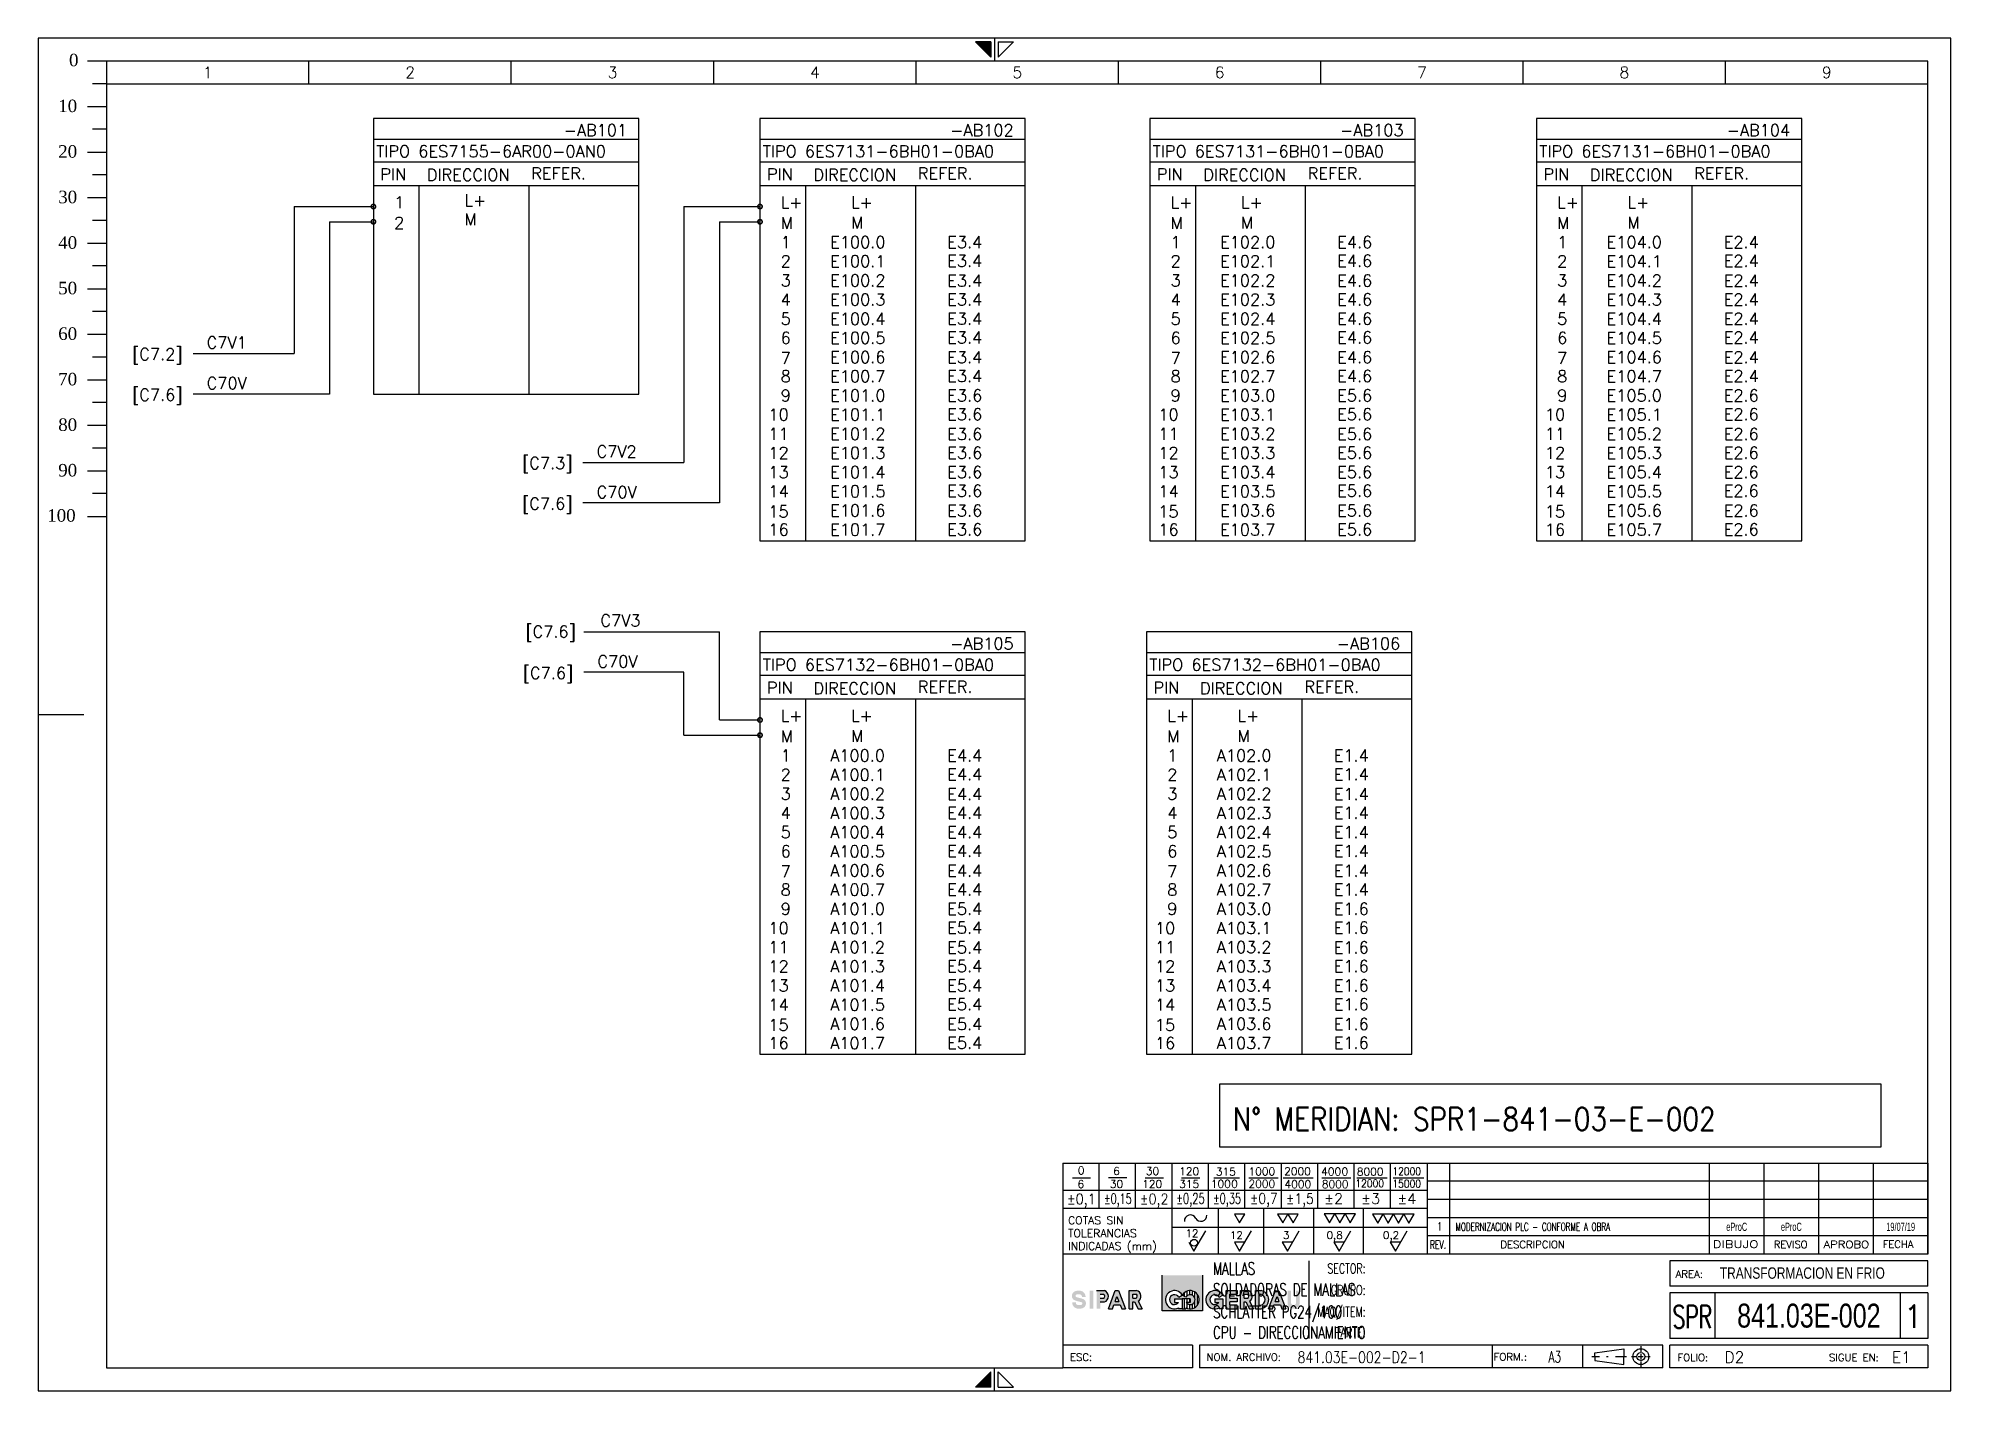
# Model space of a CAD drawing. Header units: millimetres. Extents: x 0 to 420, y 0 to 297.
import ezdxf
from ezdxf.enums import TextEntityAlignment as Align

# ---------------------------------------------------------------- set-up
doc = ezdxf.new("R2010")
doc.units = ezdxf.units.MM
for name, color, linetype in [('COMPONENTES', 4, 'Continuous'), ('LINE-CONEX', 3, 'Continuous'), ('MARGENES', 6, 'Continuous'), ('REC', 6, 'Continuous'), ('TEX', 150, 'Continuous'), ('TEXTO', 7, 'Continuous'), ('Textos', 150, 'Continuous'), ('TITULO', 6, 'Continuous')]:
    doc.layers.add(name, color=color, linetype=linetype)
doc.styles.add('ARIAL', font='arial.ttf', dxfattribs={"height": 2})
doc.styles.add('DUTCH801', font='dutcheb.ttf', dxfattribs={"width": 1.75, "height": 2.75})
doc.styles.add('LCOTAS', font='ROMANS')
doc.styles.add('LETRA2', font='swissk.ttf', dxfattribs={"height": 2})
doc.styles.add('LETRA25', font='romans', dxfattribs={"height": 2.5})
doc.styles.add('LETRA4', font='ROMANS', dxfattribs={"height": 4})
doc.styles.add('LETRA5', font='ROMANS', dxfattribs={"height": 5})
doc.styles.add('ROMANS', font='romans.shx', dxfattribs={"width": 0.85})
doc.styles.get("Standard").update_dxf_attribs({"font": 'arial.ttf'})

# ---------------------------------------------------------------- blocks, each defined once
blk = doc.blocks.new('A3')
at = {"layer": 'TEX'}
h = blk.add_hatch(color=256, dxfattribs=at)
h.paths.add_polyline_path([(255.67, 25.35), (246.84, 25.35), (246.84, 17.57), (255.67, 17.57)])
h.paths.add_polyline_path([(252.04, 18.24), (252.04, 18.01), (251.24, 18.01), (250.44, 18.01), (250.44, 18.24, -2.348205), (251.24, 21, -2.348205)], flags=16)
h.paths.add_polyline_path([(252.08, 19.4), (252.97, 19.4), (252.97, 20.2), (251.24, 20.2), (249.52, 20.2), (249.52, 19.4), (250.41, 19.4, -3.501885), (250.45, 20.54), (251.24, 21), (252.04, 20.54, -3.501885)], flags=0)
h = blk.add_hatch(color=256, dxfattribs=at)
h.paths.add_polyline_path([(228.13, 21.15), (228.25, 21.17), (228.36, 21.18), (228.49, 21.19), (228.63, 21.18), (228.75, 21.17), (228.86, 21.14), (228.97, 21.08), (229.08, 21), (229.15, 20.89), (229.18, 20.81), (229.2, 20.7), (229.21, 20.6), (230.01, 20.6), (230, 20.66), (230, 20.7), (229.99, 20.75), (229.99, 20.8), (229.98, 20.84), (229.98, 20.88), (229.97, 20.92), (229.96, 20.96), (229.95, 21), (229.94, 21.04), (229.93, 21.08), (229.91, 21.12), (229.9, 21.17), (229.88, 21.21), (229.86, 21.25), (229.83, 21.29), (229.81, 21.34), (229.78, 21.38), (229.75, 21.43), (229.71, 21.47), (229.68, 21.51), (229.64, 21.55), (229.6, 21.59), (229.56, 21.63), (229.52, 21.66), (229.47, 21.7), (229.43, 21.73), (229.38, 21.76), (229.34, 21.79), (229.29, 21.81), (229.25, 21.83), (229.21, 21.85), (229.16, 21.87), (229.12, 21.89), (229.08, 21.9), (229.03, 21.92), (228.99, 21.93), (228.95, 21.94), (228.91, 21.95), (228.87, 21.95), (228.83, 21.96), (228.78, 21.97), (228.74, 21.97), (228.7, 21.97), (228.66, 21.98), (228.62, 21.98), (228.58, 21.98), (228.54, 21.98), (228.5, 21.98), (228.46, 21.98), (228.42, 21.98), (228.38, 21.98), (228.34, 21.98), (228.3, 21.98), (228.25, 21.97), (228.21, 21.97), (228.16, 21.97), (228.11, 21.96), (228.06, 21.95), (228.01, 21.94), (227.95, 21.93), (227.9, 21.92), (227.84, 21.9), (227.78, 21.88), (227.72, 21.86), (227.66, 21.83), (227.6, 21.8), (227.54, 21.77), (227.48, 21.73), (227.42, 21.69), (227.37, 21.65), (227.32, 21.6), (227.27, 21.55), (227.23, 21.5), (227.19, 21.44), (227.15, 21.38), (227.12, 21.31), (227.1, 21.25), (227.07, 21.18), (227.05, 21.12), (227.03, 21.05), (227.02, 20.98), (227.01, 20.92), (227, 20.85), (227, 20.79), (227, 20.72), (227, 20.66), (227.01, 20.6), (227.02, 20.54), (227.04, 20.49), (227.05, 20.44), (227.08, 20.39), (227.1, 20.34), (227.13, 20.29), (227.16, 20.24), (227.19, 20.2), (227.23, 20.16), (227.26, 20.11), (227.3, 20.07), (227.34, 20.04), (227.38, 20), (227.39, 19.99), (227.54, 19.91), (227.8, 19.79), (228.09, 19.7), (228.41, 19.62), (228.72, 19.54), (228.99, 19.49), (229.14, 19.43), (229.29, 19.29), (229.28, 19.1), (229.2, 18.94), (229.03, 18.86), (228.78, 18.82), (228.55, 18.81), (228.34, 18.82), (228.19, 18.86), (228.04, 18.96), (227.92, 19.1), (227.89, 19.21), (227.87, 19.4), (227.07, 19.4), (227.07, 19.34), (227.08, 19.3), (227.08, 19.25), (227.09, 19.2), (227.09, 19.16), (227.1, 19.12), (227.11, 19.08), (227.12, 19.04), (227.13, 19), (227.14, 18.96), (227.15, 18.92), (227.16, 18.88), (227.18, 18.83), (227.2, 18.79), (227.22, 18.75), (227.24, 18.71), (227.27, 18.66), (227.3, 18.62), (227.33, 18.57), (227.36, 18.53), (227.4, 18.49), (227.44, 18.45), (227.48, 18.41), (227.52, 18.37), (227.56, 18.34), (227.6, 18.3), (227.65, 18.27), (227.69, 18.24), (227.74, 18.21), (227.78, 18.19), (227.83, 18.17), (227.87, 18.15), (227.91, 18.13), (227.96, 18.11), (228, 18.1), (228.04, 18.08), (228.08, 18.07), (228.13, 18.06), (228.17, 18.05), (228.21, 18.05), (228.25, 18.04), (228.29, 18.03), (228.33, 18.03), (228.37, 18.03), (228.41, 18.02), (228.45, 18.02), (228.49, 18.02), (228.53, 18.02), (228.57, 18.02), (228.61, 18.02), (228.65, 18.02), (228.7, 18.02), (228.74, 18.02), (228.78, 18.02), (228.82, 18.03), (228.87, 18.03), (228.92, 18.03), (228.97, 18.04), (229.02, 18.05), (229.07, 18.06), (229.12, 18.07), (229.18, 18.08), (229.24, 18.1), (229.29, 18.12), (229.35, 18.14), (229.42, 18.17), (229.48, 18.2), (229.54, 18.23), (229.59, 18.27), (229.65, 18.31), (229.71, 18.35), (229.76, 18.4), (229.8, 18.45), (229.85, 18.5), (229.89, 18.56), (229.92, 18.62), (229.95, 18.69), (229.98, 18.75), (230, 18.82), (230.03, 18.88), (230.04, 18.95), (230.06, 19.02), (230.07, 19.08), (230.07, 19.15), (230.08, 19.21), (230.08, 19.28), (230.07, 19.34), (230.07, 19.4), (230.05, 19.46), (230.04, 19.51), (230.02, 19.56), (230, 19.61), (229.97, 19.66), (229.95, 19.71), (229.92, 19.76), (229.88, 19.8), (229.85, 19.84), (229.81, 19.89), (229.77, 19.93), (229.73, 19.96), (229.69, 20), (229.68, 20.01), (229.64, 20.03), (229.58, 20.06), (229.53, 20.09), (229.48, 20.11), (229.43, 20.14), (229.38, 20.16), (229.34, 20.18), (229.29, 20.19), (229.25, 20.21), (229.21, 20.23), (229.17, 20.24), (229.13, 20.25), (229.09, 20.27), (229.05, 20.28), (229.02, 20.29), (228.98, 20.3), (228.94, 20.31), (228.9, 20.32), (228.86, 20.33), (228.82, 20.34), (228.79, 20.35), (228.69, 20.37), (228.62, 20.39), (228.55, 20.41), (228.51, 20.42), (228.47, 20.43), (228.44, 20.44), (228.4, 20.45), (228.36, 20.46), (228.33, 20.46), (228.29, 20.47), (228.26, 20.48), (228.18, 20.5), (228.09, 20.52), (227.98, 20.56), (227.87, 20.62), (227.79, 20.71), (227.79, 20.83), (227.82, 20.96), (227.89, 21.06), (228, 21.12)])
h.paths.add_polyline_path([(230.87, 18.01), (231.67, 18.01), (231.67, 21.99), (230.87, 21.99)])
h.paths.add_polyline_path([(232.42, 18.01), (233.22, 18.01), (233.22, 19.5), (234.14, 19.5, 0.708852), (234.14, 21.99), (232.42, 21.99)])
h.paths.add_polyline_path([(233.22, 20.3), (233.22, 21.2), (233.97, 21.2, -0.566556), (233.97, 20.3)], flags=16)
h.paths.add_polyline_path([(236.19, 18.83), (237.62, 18.83), (237.94, 18.01), (238.8, 18.01), (237.24, 21.99), (236.52, 21.99), (235.03, 18.01), (235.88, 18.01)])
h.paths.add_polyline_path([(236.49, 19.63), (236.89, 20.7), (237.31, 19.63)], flags=16)
h.paths.add_polyline_path([(240.35, 19.5), (240.71, 19.5), (241.52, 18.01), (242.43, 18.01), (241.52, 19.67, 0.672291), (241.2, 21.99), (239.55, 21.99), (239.55, 18.01), (240.35, 18.01)])
h.paths.add_polyline_path([(240.35, 20.3), (240.35, 21.2), (241.15, 21.2, -0.508421), (241.1, 20.3)], flags=16)
h = blk.add_hatch(dxfattribs=at)
h.set_pattern_fill('ANSI31', color=256, scale=0.179464, angle=45, style=0)
h.set_pattern_definition([(90, (130.9459, 1.37434), (-0.5697977, 1e-16), [])])
h.paths.add_polyline_path([(251.24, 21), (252.04, 20.54, -3.501885), (252.08, 19.4), (252.97, 19.4), (252.97, 20.2), (251.24, 20.2), (251.24, 18.01), (252.04, 18.01), (252.04, 18.24, 2.348205)])
h = blk.add_hatch(color=256, dxfattribs=at)
h.paths.add_polyline_path([(259.33, 18.24), (259.33, 18.01), (260.13, 18.01), (260.13, 20.2), (258.4, 20.2), (258.4, 19.4), (259.29, 19.4, -3.501885), (259.33, 20.54), (260.13, 21, 2.348205)])
h.paths.add_polyline_path([(263.26, 21.99), (260.87, 21.99), (260.87, 18.01), (263.26, 18.01), (263.26, 18.8), (261.66, 18.8), (261.66, 19.56), (263.26, 19.56), (263.26, 20.36), (261.66, 20.36), (261.66, 21.2), (263.26, 21.2)])
h.paths.add_polyline_path([(265.68, 21.99), (264.02, 21.99), (264.02, 18.01), (264.82, 18.01), (264.82, 19.5), (265.18, 19.5), (265.99, 18.01), (266.9, 18.01), (266, 19.67, 0.672291)])
h.paths.add_polyline_path([(264.82, 21.2), (265.63, 21.2, -0.508421), (265.58, 20.3), (264.82, 20.3)], flags=16)
h.paths.add_polyline_path([(268.57, 21.99), (267.33, 21.99), (267.33, 18.01), (268.59, 18.01, 0.825148)])
h.paths.add_polyline_path([(268.12, 21.2), (268.49, 21.2, -0.780464), (268.5, 18.8), (268.12, 18.8)], flags=16)
h.paths.add_polyline_path([(272.41, 21.97), (271.69, 21.99), (270.19, 18.01), (271.04, 18.01), (271.35, 18.83), (272.79, 18.83), (273.11, 18.01), (273.97, 18.01)])
h.paths.add_polyline_path([(272.05, 20.7), (272.47, 19.63), (271.65, 19.63)], flags=16)
h.paths.add_polyline_path([(275.15, 21.99), (274.35, 21.99), (274.35, 19.12, 0.841466), (277, 19.12), (277, 21.99), (276.2, 21.99), (276.2, 19.2, -0.760831), (275.15, 19.2)])
at = {"layer": 'MARGENES', "color": 4}
for p, q in [((420, 297), (0, 297)), ((0, 297), (0, 0)), ((209.23, 296.25), (205.83, 296.25)), ((209.23, 292.85), (205.83, 296.25)), ((209.23, 296.25), (209.23, 292.85)), ((210, 297), (210, 292)), ((210.77, 292.85), (214.17, 296.25)), ((210.77, 296.25), (214.17, 296.25)), ((210.77, 296.25), (210.77, 292.85)), ((420, 0), (420, 297)), ((0, 148.5), (10.02, 148.5)), ((210, 0), (210, 5)), ((0, 0), (420, 0)), ((209.23, 4.15), (205.83, 0.75)), ((209.23, 0.75), (205.83, 0.75)), ((209.23, 0.75), (209.23, 4.15)), ((210.77, 4.15), (214.17, 0.75)), ((210.77, 0.75), (210.77, 4.15)), ((210.77, 0.75), (214.17, 0.75))]:
    blk.add_line(p, q, dxfattribs=at)
at = {"layer": 'MARGENES'}
for p, q in [((415, 292), (15, 292)), ((15, 292), (15, 5)), ((415, 30), (415, 292)), ((415, 50), (415, 30)), ((415, 23), (415, 28.5)), ((415, 21.5), (415, 11.5)), ((415, 10), (415, 5)), ((15, 5), (225, 5)), ((253.5, 5), (225, 5)), ((356.78, 5), (255, 5)), ((415, 5), (358.28, 5))]:
    blk.add_line(p, q, dxfattribs=at)
at = {"layer": 'MARGENES', "color": 1}
for p, q in [((59.44, 287), (59.44, 292)), ((103.89, 287), (103.89, 292)), ((148.33, 287), (148.33, 292)), ((192.78, 287), (192.78, 292)), ((237.22, 287), (237.22, 292)), ((281.67, 287), (281.67, 292)), ((326.11, 287), (326.11, 292)), ((370.56, 287), (370.56, 292)), ((15, 287), (415, 287)), ((227.1, 46.76), (231.1, 46.76)), ((233, 40), (233, 50)), ((235.06, 46.82), (239.06, 46.82)), ((241, 40), (241, 50)), ((243.1, 46.76), (247.1, 46.76)), ((249, 30), (249, 50)), ((251.1, 46.76), (255.1, 46.76)), ((257, 40), (257, 50)), ((258.14, 46.76), (263.81, 46.76)), ((265, 40), (265, 50)), ((265.88, 46.76), (272.28, 46.76)), ((273, 40), (273, 50)), ((273.41, 46.76), (280, 46.76)), ((281, 40), (281, 50)), ((281.87, 46.76), (288.24, 46.76)), ((289, 40), (289, 50)), ((289.57, 46.76), (296.2, 46.76)), ((297, 40), (297, 50)), ((297.52, 46.76), (304.29, 46.76)), ((310, 30), (310, 50)), ((367, 30), (367, 50)), ((379, 30), (379, 50)), ((391, 30), (391, 50)), ((403, 30), (403, 50)), ((305, 44), (225, 44)), ((415, 46), (305, 46)), ((415, 42), (305, 42)), ((259.09, 40), (259.09, 30)), ((269.09, 40), (269.09, 30)), ((280.02, 40), (280.02, 30)), ((290.95, 40), (290.95, 30)), ((415, 38), (305, 38)), ((305, 35.88), (249, 35.88)), ((253.8, 30.65), (256.41, 35.15)), ((263.8, 30.65), (266.41, 35.15)), ((274.32, 30.65), (276.92, 35.15)), ((285.67, 30.65), (288.27, 35.15)), ((298.06, 30.65), (300.66, 35.15)), ((415, 34), (305, 34)), ((252.67, 32.62), (253.8, 30.65)), ((262.67, 32.62), (263.8, 30.65)), ((264.94, 32.62), (262.67, 32.62)), ((273.19, 32.62), (274.32, 30.65)), ((275.46, 32.62), (273.19, 32.62)), ((284.53, 32.62), (285.67, 30.65)), ((286.81, 32.62), (284.53, 32.62)), ((296.92, 32.62), (298.06, 30.65)), ((299.2, 32.62), (296.92, 32.62)), ((351.94, 9.77), (351.94, 8.55)), ((341.17, 7.49), (342.83, 7.49)), ((344.43, 7.49), (344.79, 7.49)), ((346.34, 7.49), (348.79, 7.49)), ((349.91, 7.49), (350.08, 7.49)), ((349.99, 7.49), (350.86, 7.49)), ((351.35, 7.49), (352.48, 7.49)), ((351.94, 8.39), (351.94, 8.23)), ((351.94, 8.02), (351.94, 6.94)), ((351.94, 6.7), (351.94, 6.45)), ((351.94, 6.26), (351.94, 5.18)), ((353.02, 7.49), (353.16, 7.49)), ((353.42, 7.49), (353.96, 7.49))]:
    blk.add_line(p, q, dxfattribs=at)
at = {"layer": 'MARGENES', "color": 7}
for p, q in [((225, 50), (415, 50)), ((305, 50), (305, 30)), ((305, 40), (225, 40)), ((415, 30), (225, 30)), ((279, 28.5), (279, 11.5)), ((415, 28.5), (358.28, 28.5)), ((358.28, 28.5), (358.28, 23)), ((415, 23), (358.28, 23)), ((415, 21.5), (358.28, 21.5)), ((358.28, 21.5), (358.28, 11.5)), ((368.28, 11.5), (368.28, 21.5)), ((409, 11.5), (409, 21.5)), ((253.5, 10), (225, 10)), ((253.5, 10), (253.5, 5)), ((356.78, 10), (255, 10)), ((255, 10), (255, 5)), ((319.3, 10), (319.3, 5)), ((339.1, 10), (339.1, 5)), ((356.78, 5), (356.78, 10)), ((415, 11.5), (358.28, 11.5)), ((415, 10), (358.28, 10)), ((358.28, 5), (358.28, 10))]:
    blk.add_line(p, q, dxfattribs=at)
at = {"layer": 'MARGENES', "color": 1}
for points in [[(262.67, 38.81), (263.8, 36.84), (264.94, 38.81)], [(272.17, 38.81), (273.3, 36.84), (274.44, 38.81)], [(274.44, 38.81), (275.58, 36.84), (276.72, 38.81)], [(282.43, 38.82), (283.57, 36.85), (284.71, 38.82)], [(284.71, 38.82), (285.84, 36.85), (286.98, 38.82)], [(286.98, 38.82), (288.12, 36.85), (289.26, 38.82)], [(293.04, 38.76), (294.18, 36.79), (295.32, 38.76)], [(295.32, 38.76), (296.45, 36.79), (297.59, 38.76)], [(297.59, 38.76), (298.73, 36.79), (299.87, 38.76)], [(299.87, 38.76), (301, 36.79), (302.14, 38.76)]]:
    blk.add_lwpolyline(points, close=True, dxfattribs=at)
blk.add_circle((253.82, 32.5), 0.742, dxfattribs=at)
for centre, start, end in [((253.01, 37.3), 25.3098, 184.5991), ((255.32, 38.52), 210.3269, 2.285)]:
    blk.add_arc(centre, 1.31, start, end, dxfattribs=at)
at = {"layer": 'MARGENES', "color": 4}
for points in [[(209.23, 296.25), (209.23, 292.85), (205.83, 296.25)], [(209.23, 0.75), (209.23, 4.15), (205.83, 0.75)]]:
    blk.add_solid(points, dxfattribs=at)
at = {"layer": 'REC', "color": 1}
for p, q in [((15, 292), (10.8, 292)), ((15, 287), (11.9, 287)), ((10.8, 282), (15, 282)), ((15, 277), (11.9, 277)), ((10.8, 272), (15, 272)), ((15, 267), (11.9, 267)), ((10.8, 262), (15, 262)), ((15, 257), (11.9, 257)), ((10.8, 252), (15, 252)), ((15, 247), (11.9, 247)), ((10.8, 242), (15, 242)), ((15, 237), (11.9, 237)), ((10.8, 232), (15, 232)), ((15, 227), (11.9, 227)), ((10.8, 222), (15, 222)), ((15, 217), (11.9, 217)), ((10.8, 212), (15, 212)), ((15, 207), (11.9, 207)), ((10.8, 202), (15, 202)), ((15, 197), (11.9, 197)), ((10.8, 192), (15, 192))]:
    blk.add_line(p, q, dxfattribs=at)
at = {"layer": 'REC'}
blk.add_line((225, 50), (225, 5), dxfattribs=at)
at = {"layer": 'TEX'}
for p, q in [((246.84, 17.57), (246.84, 25.35)), ((255.67, 25.35), (255.67, 17.57)), ((232.42, 21.99), (234.14, 21.99)), ((233.22, 21.2), (233.97, 21.2)), ((235.03, 18.01), (236.52, 21.99)), ((236.52, 21.99), (237.24, 21.99)), ((237.24, 21.99), (238.8, 18.01)), ((239.55, 18.01), (239.55, 21.99)), ((239.55, 21.99), (241.2, 21.99)), ((240.35, 20.3), (240.35, 21.2)), ((240.35, 21.2), (241.15, 21.2)), ((260.87, 18.01), (260.87, 21.99)), ((260.87, 21.99), (263.26, 21.99)), ((261.66, 20.36), (261.66, 21.2)), ((261.66, 21.2), (263.26, 21.2)), ((263.26, 21.99), (263.26, 21.2)), ((264.02, 18.01), (264.02, 21.99)), ((264.02, 21.99), (265.68, 21.99)), ((264.82, 20.3), (264.82, 21.2)), ((264.82, 21.2), (265.63, 21.2)), ((267.33, 18.01), (267.33, 21.99)), ((267.33, 21.99), (268.57, 21.99)), ((268.12, 18.8), (268.12, 21.2)), ((268.12, 21.2), (268.49, 21.2)), ((270.19, 18.01), (271.69, 21.99)), ((271.69, 21.99), (272.41, 21.97)), ((272.41, 21.97), (273.97, 18.01)), ((233.22, 20.3), (233.97, 20.3)), ((233.22, 19.5), (234.14, 19.5)), ((235.03, 18.01), (235.88, 18.01)), ((235.88, 18.01), (236.19, 18.83)), ((236.19, 18.83), (237.62, 18.83)), ((236.49, 19.63), (236.89, 20.7)), ((236.49, 19.63), (237.31, 19.63)), ((236.89, 20.7), (237.31, 19.63)), ((237.62, 18.83), (237.94, 18.01)), ((237.94, 18.01), (238.8, 18.01)), ((239.55, 18.01), (240.35, 18.01)), ((240.35, 20.3), (241.1, 20.3)), ((240.35, 18.01), (240.35, 19.5)), ((240.35, 19.5), (240.71, 19.5)), ((240.71, 19.5), (241.52, 18.01)), ((241.52, 19.67), (242.43, 18.01)), ((241.52, 18.01), (242.43, 18.01)), ((255.67, 17.57), (246.84, 17.57)), ((249.52, 20.2), (249.52, 19.4)), ((249.52, 20.2), (251.24, 20.2)), ((249.52, 19.4), (250.41, 19.4)), ((250.44, 18.24), (250.44, 18.01)), ((251.24, 18.01), (250.44, 18.01)), ((250.45, 20.54), (251.24, 21)), ((252.04, 20.54), (251.24, 21)), ((252.97, 20.2), (251.24, 20.2)), ((251.24, 20.2), (251.24, 18.01)), ((251.24, 20.2), (251.24, 18.01)), ((251.24, 18.01), (252.04, 18.01)), ((252.04, 18.24), (252.04, 18.01)), ((252.97, 19.4), (252.08, 19.4)), ((252.97, 20.2), (252.97, 19.4)), ((258.4, 20.2), (260.13, 20.2)), ((258.4, 20.2), (258.4, 19.4)), ((258.4, 19.4), (259.29, 19.4)), ((259.33, 20.54), (260.13, 21)), ((259.33, 18.24), (259.33, 18.01)), ((260.13, 18.01), (259.33, 18.01)), ((260.13, 20.2), (260.13, 18.01)), ((260.87, 18.01), (263.26, 18.01)), ((261.66, 20.36), (263.26, 20.36)), ((261.66, 18.8), (261.66, 19.56)), ((263.26, 19.56), (261.66, 19.56)), ((263.26, 18.8), (261.66, 18.8)), ((263.26, 20.36), (263.26, 19.56)), ((263.26, 18.01), (263.26, 18.8)), ((264.02, 18.01), (264.82, 18.01)), ((264.82, 20.3), (265.58, 20.3)), ((264.82, 18.01), (264.82, 19.5)), ((264.82, 19.5), (265.18, 19.5)), ((265.18, 19.5), (265.99, 18.01)), ((265.99, 18.01), (266.9, 18.01)), ((266, 19.67), (266.9, 18.01)), ((267.33, 18.01), (268.59, 18.01)), ((268.12, 18.8), (268.5, 18.8)), ((270.19, 18.01), (271.04, 18.01)), ((271.04, 18.01), (271.35, 18.83)), ((271.35, 18.83), (272.79, 18.83)), ((271.65, 19.63), (272.05, 20.7)), ((271.65, 19.63), (272.47, 19.63)), ((272.05, 20.7), (272.47, 19.63)), ((272.79, 18.83), (273.11, 18.01)), ((273.11, 18.01), (273.97, 18.01))]:
    blk.add_line(p, q, dxfattribs=at)
for centre, radius, start, end in [((233.7, 20.75), 0.524, 300.9321, 59.0679), ((233.7, 20.75), 1.32, 289.338, 70.662), ((240.8, 20.77), 0.558, 302.7945, 50.5935), ((240.89, 20.77), 1.27, 300.0461, 75.6964), ((249.52, 20), 1.99, 30, 297.7317), ((249.52, 20), 1.08, 30, 326.251), ((252.97, 20), 1.99, 242.2683, 150), ((252.97, 20), 1.08, 213.749, 150), ((258.4, 20), 1.99, 30, 297.7317), ((258.4, 20), 1.08, 30, 326.251), ((265.27, 20.77), 0.558, 302.7945, 50.5935), ((265.36, 20.77), 1.27, 300.0461, 75.6964), ((268.2, 20), 1.23, 284.4183, 76.3013), ((268.2, 20), 2.03, 281.2242, 79.3349)]:
    blk.add_arc(centre, radius, start, end, dxfattribs=at)
at = {"layer": 'Textos'}
for p, q in [((341.85, 8.34), (348.22, 9.24)), ((348.22, 9.24), (348.22, 7.49)), ((341.85, 7.49), (341.85, 8.34)), ((341.85, 7.49), (341.85, 6.63)), ((341.85, 6.63), (348.22, 5.73)), ((348.22, 5.73), (348.22, 7.49))]:
    blk.add_line(p, q, dxfattribs=at)
for radius in [1.75, 0.877]:
    blk.add_circle((351.94, 7.49), radius, dxfattribs=at)
at = {"layer": 'MARGENES', "color": 1, "style": 'LCOTAS'}
for s, height, p in [('0', 1.71, (228.3, 47.52)), ('6', 1.71, (228.26, 44.52)), ('30', 1.71, (235.33, 44.55)), ('6', 1.71, (236.08, 47.38)), ('120', 1.71, (242.42, 44.55)), ('30', 1.71, (243.21, 47.37)), ('315', 1.71, (250.53, 44.55)), ('120', 1.71, (250.53, 47.32)), ('1000', 1.71, (257.54, 44.57)), ('315', 1.71, (258.57, 47.26)), ('2000', 1.71, (265.77, 44.58)), ('1000', 1.71, (265.8, 47.3)), ('2000', 1.71, (273.58, 47.32)), ('4000', 1.71, (273.66, 44.5)), ('4000', 1.71, (281.77, 47.28)), ('8000', 1.71, (281.9, 44.51)), ('8000', 1.71, (289.58, 47.26)), ('%%P2', 2.3, (282.4, 41.04)), ('%%P3', 2.3, (290.53, 41.04)), ('%%P4', 2.3, (298.48, 41.04)), ('COTAS SIN', 1.743, (226.15, 36.55)), ('TOLERANCIAS', 1.743, (226.15, 33.72)), ('12', 1.656, (251.94, 33.74)), ('12', 1.656, (261.7, 33.33)), ('3', 1.66, (273.35, 33.33)), ('0,8', 1.656, (282.92, 33.33)), ('0,2', 1.656, (295.31, 33.33)), ('INDICADAS (mm)', 1.743, (226.15, 30.9))]:
    blk.add_text(s, height=height, dxfattribs=at).set_placement(p)
for s, height, width, p, p2 in [('12000', 1.71, 0.797835, (289.25, 44.67), (295.55, 44.67)), ('12000', 1.71, 0.790089, (297.4, 47.32), (303.64, 47.32)), ('15000', 1.71, 0.790089, (297.4, 44.63), (303.64, 44.63)), ('%%P0,1', 2.3, 0.865454, (225.88, 40.96), (232.23, 40.96)), ('%%P0,15', 2.3, 0.598358, (234.03, 41.03), (240.12, 41.03)), ('%%P0,2', 2.3, 0.787915, (241.91, 40.96), (248.21, 40.96)), ('%%P0,25', 2.3, 0.617458, (249.89, 41.06), (256.18, 41.06)), ('%%P0,35', 2.3, 0.603736, (257.99, 41.06), (264.14, 41.06)), ('%%P0,7', 2.3, 0.760403, (266.1, 41.06), (272.18, 41.06)), ('%%P1,5', 2.3, 0.762292, (274.03, 41.03), (280.12, 41.03))]:
    blk.add_text(s, height=height, dxfattribs=dict(at, width=width)).set_placement(p, p2, align=Align.FIT)
at = {"layer": 'REC', "color": 1, "style": 'DUTCH801'}
for s, p in [('0', (6.76, 290.84)), ('10', (4.39, 280.77)), ('20', (4.39, 270.77)), ('30', (4.39, 260.77)), ('40', (4.39, 250.77)), ('50', (4.39, 240.77)), ('60', (4.39, 230.77)), ('70', (4.39, 220.77)), ('80', (4.39, 210.77)), ('90', (4.39, 200.77)), ('100', (1.98, 190.84))]:
    blk.add_text(s, height=2.75, dxfattribs=at).set_placement(p)
at = {"layer": 'TEX', "style": 'LCOTAS'}
for s, p in [('1', (37.22, 289.5)), ('2', (81.67, 289.5)), ('3', (126.11, 289.5)), ('4', (170.56, 289.5)), ('5', (215, 289.5)), ('6', (259.44, 289.5)), ('7', (303.89, 289.5)), ('8', (348.33, 289.5)), ('9', (392.78, 289.5))]:
    blk.add_text(s, height=2.5, dxfattribs=at).set_placement(p, align=Align.MIDDLE_CENTER)
at = {"layer": 'TEX', "width": 0.6456}
for tag, p in [('DIBUJO', (373, 48)), ('REVISO', (385, 48)), ('APROBO', (397, 48)), ('FECHA', (409, 48)), ('DIBUJO', (373, 44)), ('REVISO', (385, 44)), ('APROBO', (397, 44)), ('FECHA', (409, 44)), ('DIBUJO', (373, 40)), ('REVISO', (385, 40)), ('APROBO', (397, 40)), ('FECHA', (409, 40)), ('DIBUJO', (373, 36)), ('REVISO', (385, 36)), ('APROBO', (397, 36)), ('FECHA', (409, 36))]:
    blk.add_attdef(tag, text='', height=1.8, dxfattribs=at).set_placement(p, align=Align.MIDDLE_CENTER)
at = {"layer": 'Textos', "style": 'LCOTAS'}
for s, height, width, p, p2 in [('REV.', 1.8, 0.645643, (305.64, 31.2), (309.18, 31.2)), ('DIBUJO', 1.6, 1.231263, (367.73, 31.37), (377.77, 31.37)), ('APROBO', 1.6, 1.075207, (392.08, 31.33), (402.07, 31.33))]:
    blk.add_text(s, height=height, dxfattribs=dict(at, width=width)).set_placement(p, p2, align=Align.FIT)
for s, height, p in [('DESCRIPCION', 1.62, (321.1, 31.3)), ('REVISO', 1.6, (381.15, 31.32)), ('FECHA', 1.6, (405.07, 31.37)), ('AREA:', 1.627, (359.58, 24.81)), ('ESC:', 1.627, (226.58, 6.56)), ('NOM. ARCHIVO:', 1.6271, (256.58, 6.56)), ('FORM.:', 1.627, (319.62, 6.62)), ('FOLIO:', 1.627, (359.97, 6.47)), ('SIGUE EN:', 1.627, (393.27, 6.47))]:
    blk.add_text(s, height=height, dxfattribs=at).set_placement(p)
at = {"layer": 'Textos', "style": 'LCOTAS', "width": 0.7}
for s, p in [('SECTOR:', (291.49, 25.76)), ('GRUPO:', (291.49, 21.03)), ('MAQ/ITEM:', (291.49, 16.26)), ('PARTE:', (291.49, 11.74))]:
    blk.add_text(s, height=2.169, dxfattribs=at).set_placement(p, align=Align.RIGHT)
at = {"layer": 'Textos', "style": 'LCOTAS', "width": 0.645643}
for p in [(307.74, 48.1), (307.74, 44.1), (307.74, 40.1), (307.74, 36.1)]:
    blk.add_attdef('REV', text='', height=1.8, dxfattribs=at).set_placement(p, align=Align.MIDDLE)
at = {"layer": 'Textos'}
for tag, p, height, style, width in [('TEXTO_DE_REVISION', (311.23, 47.1), 1.8, 'LCOTAS', 0.645643), ('TEXTO_DE_REVISION', (311.23, 43.1), 1.8, 'LCOTAS', 0.645643), ('TEXTO_DE_REVISION', (311.23, 39.1), 1.8, 'LCOTAS', 0.645643), ('TEXTO_DE_REVISION', (311.23, 35.1), 1.8, 'LCOTAS', 0.645643), ('ARCHIVO', (276.56, 6.1), 2.5, 'LETRA25', 0.8)]:
    blk.add_attdef(tag, p, '', height=height, dxfattribs=dict(at, style=style, width=width))
for tag, style, width, p in [('AREA', 'ARIAL', 0.75, (387.41, 25.84)), ('A', 'LETRA25', 0.7, (333.06, 7.45))]:
    blk.add_attdef(tag, text='', height=2.5, dxfattribs=dict(at, style=style, width=width)).set_placement(p, align=Align.MIDDLE_CENTER)
at = {"layer": 'Textos', "style": 'LETRA25'}
for tag, p in [('ESC', (232.65, 6.1)), ('FOLIO', (370.29, 6.1)), ('SIGUE EN', (407.08, 6.1))]:
    blk.add_attdef(tag, p, '', height=2.5, dxfattribs=at)
at = {"layer": 'TITULO', "color": 150, "style": 'LETRA4', "width": 0.7}
for tag, p in [('SECTOR', (292.49, 25.49)), ('GRUPO', (292.49, 20.87)), ('MAQ/ITEM', (292.49, 15.96)), ('PARTE', (292.49, 11.44))]:
    blk.add_attdef(tag, p, '', height=2.5, dxfattribs=at)
at = {"layer": 'TITULO', "style": 'LETRA5', "width": 0.65}
blk.add_attdef('COD', text='', height=5, dxfattribs=at).set_placement((363.24, 16.25), align=Align.MIDDLE)
at = {"layer": 'TITULO', "color": 6, "style": 'LETRA2', "width": 0.75}
blk.add_attdef('NUMERO', text='', height=5.25, dxfattribs=at).set_placement((388.84, 16.5), align=Align.MIDDLE_CENTER)
at = {"layer": 'TITULO', "style": 'LETRA5'}
blk.add_attdef('REV', text='', height=5, dxfattribs=at).set_placement((411.77, 16.3), align=Align.MIDDLE)

msp = doc.modelspace()

# ---------------------------------------------------------------- linework, layer by layer
at = {"layer": 'COMPONENTES'}
for p, q in [((73.61, 279.41), (73.61, 218.86)), ((131.87, 279.41), (73.61, 279.41)), ((131.87, 218.86), (131.87, 279.41)), ((216.76, 279.41), (158.5, 279.41)), ((158.5, 279.41), (158.5, 186.67)), ((216.76, 186.67), (216.76, 279.41)), ((302.39, 279.41), (244.13, 279.41)), ((244.13, 279.41), (244.13, 186.67)), ((302.39, 186.67), (302.39, 279.41)), ((387.28, 279.41), (329.02, 279.41)), ((329.02, 279.41), (329.02, 186.67)), ((387.28, 186.67), (387.28, 279.41)), ((73.61, 274.87), (131.87, 274.87)), ((158.5, 274.87), (216.76, 274.87)), ((244.13, 274.87), (302.39, 274.87)), ((329.02, 274.87), (387.28, 274.87)), ((73.61, 269.88), (131.87, 269.88)), ((158.5, 269.88), (216.76, 269.88)), ((244.13, 269.88), (302.39, 269.88)), ((329.02, 269.88), (387.28, 269.88)), ((73.61, 264.67), (131.87, 264.67)), ((83.6, 264.67), (83.6, 218.86)), ((107.73, 264.67), (107.73, 218.86)), ((158.5, 264.67), (216.76, 264.67)), ((168.49, 264.67), (168.49, 186.67)), ((192.62, 264.67), (192.62, 186.67)), ((244.13, 264.67), (302.39, 264.67)), ((254.12, 264.67), (254.12, 186.67)), ((278.26, 264.67), (278.26, 186.67)), ((329.02, 264.67), (387.28, 264.67)), ((339.01, 264.67), (339.01, 186.67)), ((363.15, 264.67), (363.15, 186.67)), ((73.61, 218.86), (131.87, 218.86)), ((158.5, 186.67), (216.76, 186.67)), ((244.13, 186.67), (302.39, 186.67)), ((329.02, 186.67), (387.28, 186.67)), ((216.76, 166.67), (158.5, 166.67)), ((158.5, 166.67), (158.5, 73.93)), ((216.76, 73.93), (216.76, 166.67)), ((301.65, 166.67), (243.39, 166.67)), ((243.39, 166.67), (243.39, 73.93)), ((301.65, 73.93), (301.65, 166.67)), ((158.5, 162.13), (216.76, 162.13)), ((243.39, 162.13), (301.65, 162.13)), ((158.5, 157.14), (216.76, 157.14)), ((243.39, 157.14), (301.65, 157.14)), ((158.5, 151.93), (216.76, 151.93)), ((168.49, 151.93), (168.49, 73.93)), ((192.62, 151.93), (192.62, 73.93)), ((243.39, 151.93), (301.65, 151.93)), ((253.38, 151.93), (253.38, 73.93)), ((277.52, 151.93), (277.52, 73.93)), ((158.5, 73.93), (216.76, 73.93)), ((243.39, 73.93), (301.65, 73.93))]:
    msp.add_line(p, q, dxfattribs=at)
at = {"layer": 'LINE-CONEX'}
for p, q in [((56.18, 260.04), (73.61, 260.04)), ((56.18, 260.04), (56.18, 227.77)), ((63.99, 256.7), (73.61, 256.7)), ((63.99, 256.7), (63.99, 218.86)), ((141.81, 260.04), (141.81, 203.86)), ((141.81, 260.04), (158.5, 260.04)), ((149.62, 256.7), (149.62, 194.95)), ((149.62, 256.7), (158.5, 256.7)), ((33.99, 227.77), (56.18, 227.77)), ((63.99, 218.86), (33.99, 218.86)), ((119.62, 203.86), (141.81, 203.86)), ((149.62, 194.95), (119.62, 194.95)), ((119.8, 166.67), (149.62, 166.67)), ((149.62, 147.3), (149.62, 166.67)), ((141.81, 157.76), (119.8, 157.76)), ((141.81, 143.96), (141.81, 157.76)), ((149.62, 147.3), (158.5, 147.3)), ((158.5, 147.3), (158.5, 143.96)), ((141.81, 143.96), (158.5, 143.96))]:
    msp.add_line(p, q, dxfattribs=at)
at = {"layer": 'LINE-CONEX', "const_width": 0.325}
for points in [[(73.12, 260.04, 1), (74.09, 260.04, 1)], [(158.01, 260.04, 1), (158.99, 260.04, 1)], [(73.12, 256.7, 1), (74.09, 256.7, 1)], [(158.01, 256.7, 1), (158.99, 256.7, 1)], [(158.01, 147.3, 1), (158.99, 147.3, 1)], [(158.01, 143.96, 1), (158.99, 143.96, 1)]]:
    msp.add_lwpolyline(points, format="xyb", close=True, dxfattribs=at)
at = {"layer": 'Textos', "color": 1}
msp.add_lwpolyline([(259.46, 67.4), (404.62, 67.4), (404.62, 53.48), (259.46, 53.48)], close=True, dxfattribs=at)

# ---------------------------------------------------------------- block references
at = {"layer": 'LINE-CONEX'}
ref = msp.add_blockref('A3', (0, 0), dxfattribs=at)
ref.add_attrib('AREA', 'TRANSFORMACION EN FRIO', dxfattribs={"layer": 'Textos', "height": 2.5, "style": 'ARIAL', "width": 0.75}).set_placement((387.41, 25.84), align=Align.MIDDLE_CENTER)
ref.add_attrib('COD', 'SPR', dxfattribs={"layer": 'TITULO', "height": 5, "style": 'LETRA5', "width": 0.65}).set_placement((363.24, 16.25), align=Align.MIDDLE)
ref.add_attrib('NUMERO', '841.03E-002', dxfattribs={"layer": 'TITULO', "color": 6, "height": 5.25, "style": 'LETRA2', "width": 0.75}).set_placement((388.84, 16.5), align=Align.MIDDLE_CENTER)
ref.add_attrib('REV', '1', dxfattribs={"layer": 'TITULO', "height": 5, "style": 'LETRA5'}).set_placement((411.77, 16.3), align=Align.MIDDLE)
ref.add_attrib('FOLIO', 'D2', (370.29, 6.1), dxfattribs={"layer": 'Textos', "height": 2.5, "style": 'LETRA25'})
ref.add_attrib('SIGUE EN', 'E1', (407.08, 6.1), dxfattribs={"layer": 'Textos', "height": 2.5, "style": 'LETRA25'})
ref.add_attrib('SECTOR', 'MALLAS', (258, 25.49), dxfattribs={"layer": 'TITULO', "color": 150, "height": 2.7, "style": 'LETRA4', "width": 0.7})
ref.add_attrib('GRUPO', 'SOLDADORAS DE MALLAS', (258, 20.87), dxfattribs={"layer": 'TITULO', "color": 150, "height": 2.7, "style": 'LETRA4', "width": 0.7})
ref.add_attrib('MAQ/ITEM', 'SCHLATTER PG24/100', (258, 15.96), dxfattribs={"layer": 'TITULO', "color": 150, "height": 2.7, "style": 'LETRA4', "width": 0.7})
ref.add_attrib('PARTE', 'CPU - DIRECCIONAMIENTO', (258, 11.44), dxfattribs={"layer": 'TITULO', "color": 150, "height": 2.7, "style": 'LETRA4', "width": 0.7})
ref.add_attrib('ARCHIVO', '841.03E-002-D2-1', (276.56, 6.1), dxfattribs={"layer": 'Textos', "height": 2.5, "style": 'LETRA25', "width": 0.8})
ref.add_attrib('A', 'A3', dxfattribs={"layer": 'Textos', "height": 2.5, "style": 'LETRA25', "width": 0.7}).set_placement((333.06, 7.45), align=Align.MIDDLE_CENTER)
ref.add_attrib('REV', '1', dxfattribs={"layer": 'Textos', "height": 1.8, "style": 'LCOTAS', "width": 0.645643}).set_placement((307.74, 36.1), align=Align.MIDDLE)
ref.add_attrib('TEXTO_DE_REVISION', 'MODERNIZACION PLC - CONFORME A OBRA', (311.23, 35.1), dxfattribs={"layer": 'Textos', "height": 1.8, "style": 'LCOTAS', "width": 0.645643})
ref.add_attrib('DIBUJO', 'eProC', dxfattribs={"layer": 'TEX', "height": 1.8, "width": 0.6456}).set_placement((373, 36), align=Align.MIDDLE_CENTER)
ref.add_attrib('REVISO', 'eProC', dxfattribs={"layer": 'TEX', "height": 1.8, "width": 0.6456}).set_placement((385, 36), align=Align.MIDDLE_CENTER)
ref.add_attrib('FECHA', '19/07/19', dxfattribs={"layer": 'TEX', "height": 1.8, "width": 0.6456}).set_placement((409, 36), align=Align.MIDDLE_CENTER)

# ---------------------------------------------------------------- texts
at = {"layer": 'TEXTO', "style": 'ROMANS'}
for s, p in [('-AB101', (115.39, 275.51)), ('-AB102', (200.28, 275.51)), ('-AB103', (285.91, 275.51)), ('-AB104', (370.8, 275.51)), ('TIPO 6ES7155-6AR00-0AN0', (74.21, 270.87)), ('TIPO 6ES7131-6BH01-0BA0', (159.1, 270.87)), ('TIPO 6ES7131-6BH01-0BA0', (244.73, 270.87)), ('TIPO 6ES7131-6BH01-0BA0', (329.62, 270.87)), ('PIN', (75.11, 265.82)), ('DIRECCION', (85.33, 265.69)), ('REFER.', (108.26, 266.02)), ('PIN', (160.01, 265.82)), ('DIRECCION', (170.22, 265.69)), ('REFER.', (193.15, 266.02)), ('PIN', (245.64, 265.82)), ('DIRECCION', (255.85, 265.69)), ('REFER.', (278.78, 266.02)), ('PIN', (330.53, 265.82)), ('DIRECCION', (340.74, 265.69)), ('REFER.', (363.68, 266.02)), ('1', (78.15, 259.68)), ('L+', (93.59, 260.13)), ('L+', (163.04, 259.68)), ('L+', (178.48, 259.69)), ('L+', (248.67, 259.68)), ('L+', (264.11, 259.69)), ('L+', (333.56, 259.68)), ('L+', (349, 259.69)), ('2', (78.15, 255.14)), ('M', (93.59, 255.92)), ('M', (163.04, 255.14)), ('M', (178.48, 255.22)), ('M', (248.67, 255.14)), ('M', (264.11, 255.22)), ('M', (333.56, 255.14)), ('M', (349, 255.22)), ('1', (163.04, 250.93)), ('E100.0', (173.91, 250.93)), ('E3.4', (199.63, 250.93)), ('1', (248.67, 250.93)), ('E102.0', (259.54, 250.93)), ('E4.6', (285.26, 250.93)), ('1', (333.56, 250.93)), ('E104.0', (344.43, 250.93)), ('E2.4', (370.15, 250.93)), ('2', (163.04, 246.72)), ('E100.1', (173.91, 246.72)), ('E3.4', (199.63, 246.81)), ('2', (248.67, 246.72)), ('E102.1', (259.54, 246.72)), ('E4.6', (285.26, 246.81)), ('2', (333.56, 246.72)), ('E104.1', (344.43, 246.72)), ('E2.4', (370.15, 246.81)), ('3', (163.04, 242.52)), ('E100.2', (173.91, 242.51)), ('E3.4', (199.63, 242.47)), ('3', (248.67, 242.52)), ('E102.2', (259.54, 242.51)), ('E4.6', (285.26, 242.47)), ('3', (333.56, 242.52)), ('E104.2', (344.43, 242.51)), ('E2.4', (370.15, 242.47)), ('4', (163.04, 238.31)), ('E100.3', (173.91, 238.31)), ('E3.4', (199.63, 238.34)), ('4', (248.67, 238.31)), ('E102.3', (259.54, 238.31)), ('E4.6', (285.26, 238.34)), ('4', (333.56, 238.31)), ('E104.3', (344.43, 238.31)), ('E2.4', (370.15, 238.34)), ('5', (163.04, 234.1)), ('E100.4', (173.91, 234.1)), ('E3.4', (199.63, 234.11)), ('5', (248.67, 234.1)), ('E102.4', (259.54, 234.1)), ('E4.6', (285.26, 234.11)), ('5', (333.56, 234.1)), ('E104.4', (344.43, 234.1)), ('E2.4', (370.15, 234.11)), ('C7V1', (36.99, 228.87)), ('6', (163.04, 229.89)), ('E100.5', (173.91, 229.89)), ('E3.4', (199.63, 229.98)), ('6', (248.67, 229.89)), ('E102.5', (259.54, 229.89)), ('E4.6', (285.26, 229.98)), ('6', (333.56, 229.89)), ('E104.5', (344.43, 229.89)), ('E2.4', (370.15, 229.98)), ('[C7.2]', (20.63, 226.32)), ('7', (163.02, 225.45)), ('E100.6', (173.91, 225.68)), ('E3.4', (199.63, 225.64)), ('7', (248.65, 225.45)), ('E102.6', (259.54, 225.68)), ('E4.6', (285.26, 225.64)), ('7', (333.54, 225.45)), ('E104.6', (344.43, 225.68)), ('E2.4', (370.15, 225.64)), ('8', (163.04, 221.47)), ('E100.7', (173.91, 221.47)), ('E3.4', (199.63, 221.52)), ('8', (248.67, 221.47)), ('E102.7', (259.54, 221.47)), ('E4.6', (285.26, 221.52)), ('8', (333.56, 221.47)), ('E104.7', (344.43, 221.47)), ('E2.4', (370.15, 221.52)), ('[C7.6]', (20.63, 217.41)), ('C70V', (36.99, 219.95)), ('9', (163.04, 217.26)), ('E101.0', (173.91, 217.26)), ('E3.6', (199.63, 217.26)), ('9', (248.67, 217.26)), ('E103.0', (259.54, 217.26)), ('E5.6', (285.26, 217.26)), ('9', (333.56, 217.26)), ('E105.0', (344.43, 217.26)), ('E2.6', (370.15, 217.26)), ('10', (160.35, 213.05)), ('E101.1', (173.91, 213.05)), ('E3.6', (199.63, 213.13)), ('10', (245.98, 213.05)), ('E103.1', (259.54, 213.05)), ('E5.6', (285.26, 213.13)), ('10', (330.87, 213.05)), ('E105.1', (344.43, 213.05)), ('E2.6', (370.15, 213.13)), ('11', (160.35, 208.84)), ('E101.2', (173.91, 208.84)), ('E3.6', (199.63, 208.79)), ('11', (245.98, 208.84)), ('E103.2', (259.54, 208.84)), ('E5.6', (285.26, 208.79)), ('11', (330.87, 208.84)), ('E105.2', (344.43, 208.84)), ('E2.6', (370.15, 208.79)), ('C7V2', (122.62, 204.95)), ('12', (160.35, 204.63)), ('E101.3', (173.91, 204.63)), ('E3.6', (199.63, 204.67)), ('12', (245.98, 204.63)), ('E103.3', (259.54, 204.63)), ('E5.6', (285.26, 204.67)), ('12', (330.87, 204.63)), ('E105.3', (344.43, 204.63)), ('E2.6', (370.15, 204.67)), ('[C7.3]', (106.27, 202.41)), ('13', (160.35, 200.42)), ('E101.4', (173.91, 200.42)), ('E3.6', (199.63, 200.43)), ('13', (245.98, 200.42)), ('E103.4', (259.54, 200.42)), ('E5.6', (285.26, 200.43)), ('13', (330.87, 200.42)), ('E105.4', (344.43, 200.42)), ('E2.6', (370.15, 200.43)), ('C70V', (122.62, 196.04)), ('14', (160.35, 196.21)), ('E101.5', (173.91, 196.21)), ('E3.6', (199.63, 196.31)), ('14', (245.98, 196.21)), ('E103.5', (259.54, 196.21)), ('E5.6', (285.26, 196.31)), ('14', (330.87, 196.21)), ('E105.5', (344.43, 196.21)), ('E2.6', (370.15, 196.31)), ('[C7.6]', (106.27, 193.5)), ('15', (160.33, 191.77)), ('E101.6', (173.91, 192)), ('E3.6', (199.63, 191.97)), ('15', (245.96, 191.77)), ('E103.6', (259.54, 192)), ('E5.6', (285.26, 191.97)), ('15', (330.85, 191.77)), ('E105.6', (344.43, 192)), ('E2.6', (370.15, 191.97)), ('16', (160.35, 187.79)), ('E101.7', (173.91, 187.79)), ('E3.6', (199.63, 187.84)), ('16', (245.98, 187.79)), ('E103.7', (259.54, 187.79)), ('E5.6', (285.26, 187.84)), ('16', (330.87, 187.79)), ('E105.7', (344.43, 187.79)), ('E2.6', (370.15, 187.84)), ('[C7.6]', (107, 165.4)), ('C7V3', (123.45, 167.83)), ('-AB105', (200.28, 162.77)), ('-AB106', (285.17, 162.77)), ('C70V', (122.8, 158.85)), ('TIPO 6ES7132-6BH01-0BA0', (159.1, 158.13)), ('TIPO 6ES7132-6BH01-0BA0', (243.99, 158.13)), ('[C7.6]', (106.44, 156.3)), ('PIN', (160.01, 153.08)), ('DIRECCION', (170.22, 152.95)), ('REFER.', (193.15, 153.28)), ('PIN', (244.9, 153.08)), ('DIRECCION', (255.11, 152.95)), ('REFER.', (278.05, 153.28)), ('L+', (163.04, 146.94)), ('L+', (178.48, 146.95)), ('L+', (247.93, 146.94)), ('L+', (263.37, 146.95)), ('M', (163.04, 142.4)), ('M', (178.48, 142.48)), ('M', (247.93, 142.4)), ('M', (263.37, 142.48)), ('1', (163.04, 138.19)), ('A100.0', (173.91, 138.19)), ('E4.4', (199.63, 138.19)), ('1', (247.93, 138.19)), ('A102.0', (258.8, 138.19)), ('E1.4', (284.52, 138.19)), ('2', (163.04, 133.98)), ('A100.1', (173.91, 133.98)), ('E4.4', (199.63, 134.07)), ('2', (247.93, 133.98)), ('A102.1', (258.8, 133.98)), ('E1.4', (284.52, 134.07)), ('3', (163.04, 129.77)), ('A100.2', (173.91, 129.77)), ('E4.4', (199.63, 129.73)), ('3', (247.93, 129.77)), ('A102.2', (258.8, 129.77)), ('E1.4', (284.52, 129.73)), ('4', (163.04, 125.57)), ('A100.3', (173.91, 125.56)), ('E4.4', (199.63, 125.6)), ('4', (247.93, 125.57)), ('A102.3', (258.8, 125.56)), ('E1.4', (284.52, 125.6)), ('5', (163.04, 121.36)), ('A100.4', (173.91, 121.36)), ('E4.4', (199.63, 121.37)), ('5', (247.93, 121.36)), ('A102.4', (258.8, 121.36)), ('E1.4', (284.52, 121.37)), ('6', (163.04, 117.15)), ('A100.5', (173.91, 117.15)), ('E4.4', (199.63, 117.24)), ('6', (247.93, 117.15)), ('A102.5', (258.8, 117.15)), ('E1.4', (284.52, 117.24)), ('7', (163.02, 112.71)), ('A100.6', (173.91, 112.94)), ('E4.4', (199.63, 112.9)), ('7', (247.91, 112.71)), ('A102.6', (258.8, 112.94)), ('E1.4', (284.52, 112.9)), ('8', (163.04, 108.73)), ('A100.7', (173.91, 108.73)), ('E4.4', (199.63, 108.78)), ('8', (247.93, 108.73)), ('A102.7', (258.8, 108.73)), ('E1.4', (284.52, 108.78)), ('9', (163.04, 104.52)), ('A101.0', (173.91, 104.52)), ('E5.4', (199.63, 104.52)), ('9', (247.93, 104.52)), ('A103.0', (258.8, 104.52)), ('E1.6', (284.52, 104.52)), ('10', (160.35, 100.31)), ('A101.1', (173.91, 100.31)), ('E5.4', (199.63, 100.39)), ('10', (245.24, 100.31)), ('A103.1', (258.8, 100.31)), ('E1.6', (284.52, 100.39)), ('11', (160.35, 96.1)), ('A101.2', (173.91, 96.1)), ('E5.4', (199.63, 96.05)), ('11', (245.24, 96.1)), ('A103.2', (258.8, 96.1)), ('E1.6', (284.52, 96.05)), ('12', (160.35, 91.89)), ('A101.3', (173.91, 91.89)), ('E5.4', (199.63, 91.93)), ('12', (245.24, 91.89)), ('A103.3', (258.8, 91.89)), ('E1.6', (284.52, 91.93)), ('13', (160.35, 87.68)), ('A101.4', (173.91, 87.68)), ('E5.4', (199.63, 87.69)), ('13', (245.24, 87.68)), ('A103.4', (258.8, 87.68)), ('E1.6', (284.52, 87.69)), ('14', (160.35, 83.47)), ('A101.5', (173.91, 83.47)), ('E5.4', (199.63, 83.57)), ('14', (245.24, 83.47)), ('A103.5', (258.8, 83.47)), ('E1.6', (284.52, 83.57)), ('15', (160.33, 79.03)), ('A101.6', (173.91, 79.26)), ('E5.4', (199.63, 79.22)), ('15', (245.22, 79.03)), ('A103.6', (258.8, 79.26)), ('E1.6', (284.52, 79.22)), ('16', (160.35, 75.05)), ('A101.7', (173.91, 75.05)), ('E5.4', (199.63, 75.1)), ('16', (245.24, 75.05)), ('A103.7', (258.8, 75.05)), ('E1.6', (284.52, 75.1))]:
    msp.add_text(s, height=2.6, dxfattribs=at).set_placement(p)
at = {"layer": 'Textos', "insert": (262.36, 62.18), "char_height": 5, "width": 174.7782, "attachment_point": 1, "style": 'ROMANS'}
msp.add_mtext('N° MERIDIAN: SPR1-841-03-E-002', dxfattribs=at)

doc.saveas('drawing.dxf')
